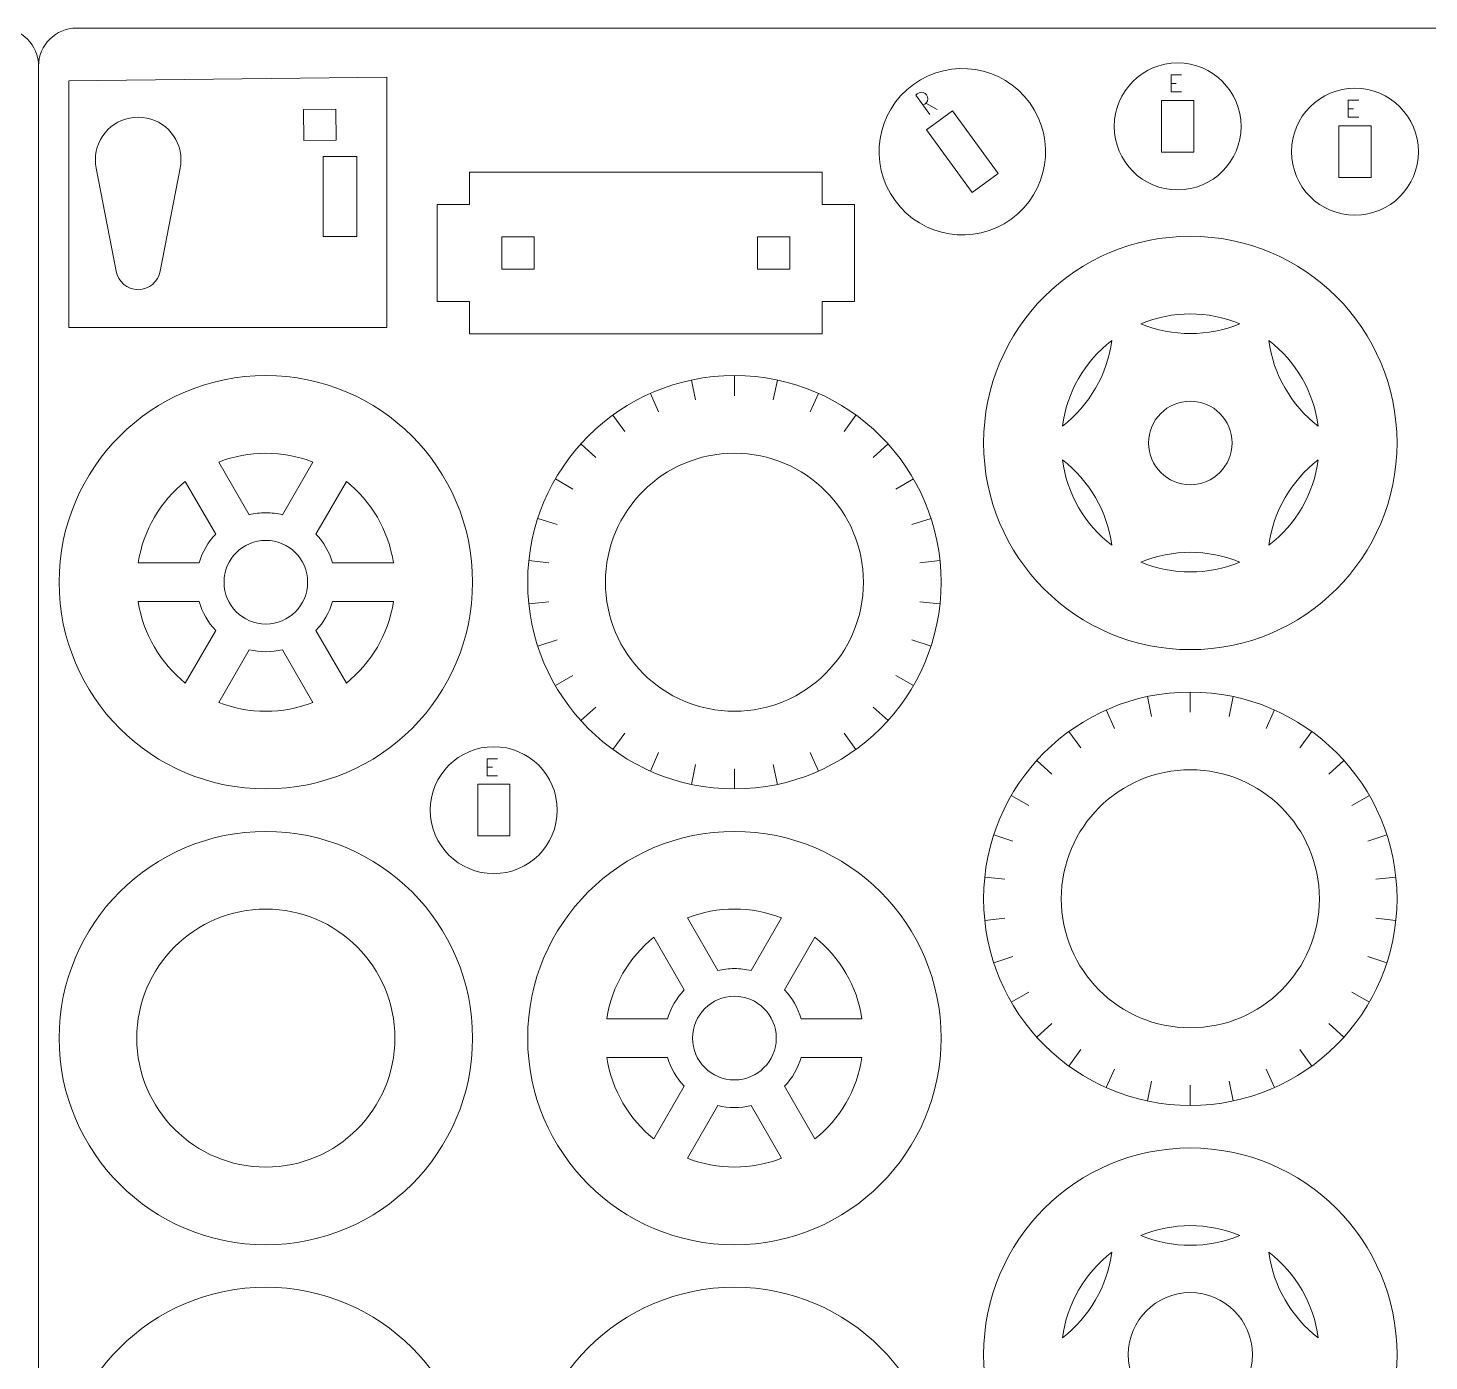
# Model space of a CAD drawing. Header units: centimetres. Extents: x -47.2 to 47.8, y -16.6 to 12.4.
# Drawn here: x -28.31 to -17.25, y 1.88 to 12.4 of the extents above; entities that cross this region are included whole.
import ezdxf

# ---------------------------------------------------------------- set-up
doc = ezdxf.new("R2010")
doc.units = ezdxf.units.CM
doc.header["$MEASUREMENT"] = 0
doc.layers.add('Camada 1', color=7, linetype='Continuous')

msp = doc.modelspace()

# ---------------------------------------------------------------- linework, layer by layer
at = {"layer": 'Camada 1', "color": 6, "lineweight": 9}
for points in [[(-46.9276, 12.40298), (-46.9276, 12.40298), (-28.5276, 12.40298), (-28.5276, 12.40298), (-28.5276, 12.40298), (-28.3626, 12.40298), (-28.2276, 12.26798), (-28.2276, 12.10298), (-28.2276, 12.10298), (-28.2276, 12.10298), (-28.2276, -16.29702), (-28.2276, -16.29702), (-28.2276, -16.29702), (-28.2276, -16.46202), (-28.3626, -16.59702), (-28.5276, -16.59702), (-28.5276, -16.59702), (-28.5276, -16.59702), (-46.9276, -16.59702), (-46.9276, -16.59702), (-46.9276, -16.59702), (-47.0926, -16.59702), (-47.2276, -16.46202), (-47.2276, -16.29702), (-47.2276, -16.29702), (-47.2276, -16.29702), (-47.2276, 12.10298), (-47.2276, 12.10298), (-47.2276, 12.10298), (-47.2276, 12.26798), (-47.0926, 12.40298), (-46.9276, 12.40298)], [(-27.9276, 12.40298), (-27.9276, 12.40298), (-9.5276, 12.40298), (-9.5276, 12.40298), (-9.5276, 12.40298), (-9.3626, 12.40298), (-9.2276, 12.26798), (-9.2276, 12.10298), (-9.2276, 12.10298), (-9.2276, 12.10298), (-9.2276, -16.29702), (-9.2276, -16.29702), (-9.2276, -16.29702), (-9.2276, -16.46202), (-9.3626, -16.59702), (-9.5276, -16.59702), (-9.5276, -16.59702), (-9.5276, -16.59702), (-27.9276, -16.59702), (-27.9276, -16.59702), (-27.9276, -16.59702), (-28.0926, -16.59702), (-28.2276, -16.46202), (-28.2276, -16.29702), (-28.2276, -16.29702), (-28.2276, -16.29702), (-28.2276, 12.10298), (-28.2276, 12.10298), (-28.2276, 12.10298), (-28.2276, 12.26798), (-28.0926, 12.40298), (-27.9276, 12.40298)]]:
    msp.add_open_spline(points, degree=3, knots=[0, 0, 0, 0, 0.11111111, 0.11111111, 0.11111111, 0.11111111, 0.22222222, 0.22222222, 0.22222222, 0.22222222, 0.33333333, 0.33333333, 0.33333333, 0.33333333, 0.44444444, 0.44444444, 0.44444444, 0.44444444, 0.55555556, 0.55555556, 0.55555556, 0.55555556, 0.66666667, 0.66666667, 0.66666667, 0.66666667, 0.77777778, 0.77777778, 0.77777778, 0.77777778, 1, 1, 1, 1], dxfattribs=at)
at = {"layer": 'Camada 1', "color": 250, "lineweight": 9}
for points, knots in [([(-21.31902, 11.95751), (-21.02549, 12.17077), (-20.61465, 12.1057), (-20.40139, 11.81218), (-20.40139, 11.81218), (-20.18813, 11.51865), (-20.2532, 11.10781), (-20.54672, 10.89455), (-20.54672, 10.89455), (-20.84025, 10.68129), (-21.25109, 10.74636), (-21.46435, 11.03988), (-21.46435, 11.03988), (-21.67761, 11.33341), (-21.61254, 11.74425), (-21.31902, 11.95751)], [0, 0, 0, 0, 0.2, 0.2, 0.2, 0.2, 0.4, 0.4, 0.4, 0.4, 0.6, 0.6, 0.6, 0.6, 1, 1, 1, 1]), ([(-19.23287, 12.12723), (-18.95606, 12.12723), (-18.73167, 11.90284), (-18.73167, 11.62604), (-18.73167, 11.62604), (-18.73167, 11.34923), (-18.95606, 11.12484), (-19.23287, 11.12484), (-19.23287, 11.12484), (-19.50968, 11.12484), (-19.73407, 11.34923), (-19.73407, 11.62604), (-19.73407, 11.62604), (-19.73407, 11.90284), (-19.50968, 12.12723), (-19.23287, 12.12723)], [0, 0, 0, 0, 0.2, 0.2, 0.2, 0.2, 0.4, 0.4, 0.4, 0.4, 0.6, 0.6, 0.6, 0.6, 1, 1, 1, 1]), ([(-27.98851, 11.98678), (-27.98851, 11.98678), (-25.47721, 12.01358), (-25.47721, 12.01358), (-25.47721, 12.01358), (-25.47721, 12.01358), (-25.47721, 10.03849), (-25.47721, 10.03849), (-25.47721, 10.03849), (-25.47721, 10.03849), (-27.98853, 10.0385), (-27.98853, 10.0385), (-27.98853, 10.0385), (-27.98853, 10.0385), (-27.98851, 11.98678), (-27.98851, 11.98678)], [0, 0, 0, 0, 0.2, 0.2, 0.2, 0.2, 0.4, 0.4, 0.4, 0.4, 0.6, 0.6, 0.6, 0.6, 1, 1, 1, 1]), ([(-17.83287, 11.92723), (-17.55606, 11.92723), (-17.33167, 11.70284), (-17.33167, 11.42604), (-17.33167, 11.42604), (-17.33167, 11.14923), (-17.55606, 10.92484), (-17.83287, 10.92484), (-17.83287, 10.92484), (-18.10968, 10.92484), (-18.33407, 11.14923), (-18.33407, 11.42604), (-18.33407, 11.42604), (-18.33407, 11.70284), (-18.10968, 11.92723), (-17.83287, 11.92723)], [0, 0, 0, 0, 0.2, 0.2, 0.2, 0.2, 0.4, 0.4, 0.4, 0.4, 0.6, 0.6, 0.6, 0.6, 1, 1, 1, 1]), ([(-22.04038, 10.24349), (-22.04038, 10.24349), (-21.78535, 10.24349), (-21.78535, 10.24349), (-21.78535, 10.24349), (-21.78535, 10.24349), (-21.78535, 11.0086), (-21.78535, 11.0086), (-21.78535, 11.0086), (-21.78535, 11.0086), (-22.04038, 11.0086), (-22.04038, 11.0086), (-22.04038, 11.0086), (-22.04038, 11.0086), (-22.04038, 11.26363), (-22.04038, 11.26363), (-22.04038, 11.26363), (-22.04038, 11.26363), (-24.82536, 11.26363), (-24.82536, 11.26363), (-24.82536, 11.26363), (-24.82536, 11.26363), (-24.82536, 11.0086), (-24.82536, 11.0086), (-24.82536, 11.0086), (-24.82536, 11.0086), (-25.08039, 11.0086), (-25.08039, 11.0086), (-25.08039, 11.0086), (-25.08039, 11.0086), (-25.08039, 10.24349), (-25.08039, 10.24349), (-25.08039, 10.24349), (-25.08039, 10.24349), (-24.82536, 10.24349), (-24.82536, 10.24349), (-24.82536, 10.24349), (-24.82536, 10.24349), (-24.82536, 9.98844), (-24.82536, 9.98844), (-24.82536, 9.98844), (-24.82536, 9.98844), (-22.04038, 9.98844), (-22.04038, 9.98844), (-22.04038, 9.98844), (-22.04038, 9.98844), (-22.04038, 10.24349), (-22.04038, 10.24349)], [0, 0, 0, 0, 0.07692308, 0.07692308, 0.07692308, 0.07692308, 0.15384615, 0.15384615, 0.15384615, 0.15384615, 0.23076923, 0.23076923, 0.23076923, 0.23076923, 0.30769231, 0.30769231, 0.30769231, 0.30769231, 0.38461538, 0.38461538, 0.38461538, 0.38461538, 0.46153846, 0.46153846, 0.46153846, 0.46153846, 0.53846154, 0.53846154, 0.53846154, 0.53846154, 0.61538462, 0.61538462, 0.61538462, 0.61538462, 0.69230769, 0.69230769, 0.69230769, 0.69230769, 0.76923077, 0.76923077, 0.76923077, 0.76923077, 0.84615385, 0.84615385, 0.84615385, 0.84615385, 1, 1, 1, 1]), ([(-19.13287, 10.75826), (-18.2314, 10.75826), (-17.50064, 10.02749), (-17.50064, 9.12603), (-17.50064, 9.12603), (-17.50064, 8.22457), (-18.2314, 7.4938), (-19.13287, 7.4938), (-19.13287, 7.4938), (-20.03433, 7.4938), (-20.76509, 8.22457), (-20.76509, 9.12603), (-20.76509, 9.12603), (-20.76509, 10.02749), (-20.03433, 10.75826), (-19.13287, 10.75826)], [0, 0, 0, 0, 0.2, 0.2, 0.2, 0.2, 0.4, 0.4, 0.4, 0.4, 0.6, 0.6, 0.6, 0.6, 1, 1, 1, 1]), ([(-26.43287, 9.65827), (-25.5314, 9.65827), (-24.80064, 8.92749), (-24.80064, 8.02603), (-24.80064, 8.02603), (-24.80064, 7.12457), (-25.5314, 6.3938), (-26.43287, 6.3938), (-26.43287, 6.3938), (-27.33433, 6.3938), (-28.06509, 7.12457), (-28.06509, 8.02603), (-28.06509, 8.02603), (-28.06509, 8.92749), (-27.33433, 9.65827), (-26.43287, 9.65827)], [0, 0, 0, 0, 0.2, 0.2, 0.2, 0.2, 0.4, 0.4, 0.4, 0.4, 0.6, 0.6, 0.6, 0.6, 1, 1, 1, 1]), ([(-22.73287, 9.65827), (-21.8314, 9.65827), (-21.10064, 8.92749), (-21.10064, 8.02603), (-21.10064, 8.02603), (-21.10064, 7.12457), (-21.8314, 6.3938), (-22.73287, 6.3938), (-22.73287, 6.3938), (-23.63433, 6.3938), (-24.36509, 7.12457), (-24.36509, 8.02603), (-24.36509, 8.02603), (-24.36509, 8.92749), (-23.63433, 9.65827), (-22.73287, 9.65827)], [0, 0, 0, 0, 0.2, 0.2, 0.2, 0.2, 0.4, 0.4, 0.4, 0.4, 0.6, 0.6, 0.6, 0.6, 1, 1, 1, 1]), ([(-19.13287, 7.15827), (-18.2314, 7.15827), (-17.50064, 6.42749), (-17.50064, 5.52603), (-17.50064, 5.52603), (-17.50064, 4.62457), (-18.2314, 3.8938), (-19.13287, 3.8938), (-19.13287, 3.8938), (-20.03433, 3.8938), (-20.76509, 4.62457), (-20.76509, 5.52603), (-20.76509, 5.52603), (-20.76509, 6.42749), (-20.03433, 7.15827), (-19.13287, 7.15827)], [0, 0, 0, 0, 0.2, 0.2, 0.2, 0.2, 0.4, 0.4, 0.4, 0.4, 0.6, 0.6, 0.6, 0.6, 1, 1, 1, 1]), ([(-26.43287, 6.05826), (-25.5314, 6.05826), (-24.80064, 5.32749), (-24.80064, 4.42603), (-24.80064, 4.42603), (-24.80064, 3.52457), (-25.5314, 2.79381), (-26.43287, 2.79381), (-26.43287, 2.79381), (-27.33433, 2.79381), (-28.06509, 3.52457), (-28.06509, 4.42603), (-28.06509, 4.42603), (-28.06509, 5.32749), (-27.33433, 6.05826), (-26.43287, 6.05826)], [0, 0, 0, 0, 0.2, 0.2, 0.2, 0.2, 0.4, 0.4, 0.4, 0.4, 0.6, 0.6, 0.6, 0.6, 1, 1, 1, 1]), ([(-22.73287, 6.05827), (-21.8314, 6.05827), (-21.10064, 5.32749), (-21.10064, 4.42603), (-21.10064, 4.42603), (-21.10064, 3.52457), (-21.8314, 2.7938), (-22.73287, 2.7938), (-22.73287, 2.7938), (-23.63433, 2.7938), (-24.36509, 3.52457), (-24.36509, 4.42603), (-24.36509, 4.42603), (-24.36509, 5.32749), (-23.63433, 6.05827), (-22.73287, 6.05827)], [0, 0, 0, 0, 0.2, 0.2, 0.2, 0.2, 0.4, 0.4, 0.4, 0.4, 0.6, 0.6, 0.6, 0.6, 1, 1, 1, 1]), ([(-19.13287, 3.55827), (-18.2314, 3.55827), (-17.50064, 2.82749), (-17.50064, 1.92603), (-17.50064, 1.92603), (-17.50064, 1.02457), (-18.2314, 0.2938), (-19.13287, 0.2938), (-19.13287, 0.2938), (-20.03433, 0.2938), (-20.76509, 1.02457), (-20.76509, 1.92603), (-20.76509, 1.92603), (-20.76509, 2.82749), (-20.03433, 3.55827), (-19.13287, 3.55827)], [0, 0, 0, 0, 0.2, 0.2, 0.2, 0.2, 0.4, 0.4, 0.4, 0.4, 0.6, 0.6, 0.6, 0.6, 1, 1, 1, 1]), ([(-26.43287, 2.45826), (-25.53142, 2.45826), (-24.80064, 1.72749), (-24.80064, 0.82603), (-24.80064, 0.82603), (-24.80064, -0.07543), (-25.53142, -0.8062), (-26.43287, -0.8062), (-26.43287, -0.8062), (-27.33433, -0.8062), (-28.0651, -0.07543), (-28.0651, 0.82603), (-28.0651, 0.82603), (-28.0651, 1.72749), (-27.33433, 2.45826), (-26.43287, 2.45826)], [0, 0, 0, 0, 0.2, 0.2, 0.2, 0.2, 0.4, 0.4, 0.4, 0.4, 0.6, 0.6, 0.6, 0.6, 1, 1, 1, 1]), ([(-22.73287, 2.45826), (-21.83142, 2.45826), (-21.10064, 1.72749), (-21.10064, 0.82603), (-21.10064, 0.82603), (-21.10064, -0.07543), (-21.83142, -0.80619), (-22.73287, -0.80619), (-22.73287, -0.80619), (-23.63433, -0.80619), (-24.3651, -0.07543), (-24.3651, 0.82603), (-24.3651, 0.82603), (-24.3651, 1.72749), (-23.63433, 2.45826), (-22.73287, 2.45826)], [0, 0, 0, 0, 0.2, 0.2, 0.2, 0.2, 0.4, 0.4, 0.4, 0.4, 0.6, 0.6, 0.6, 0.6, 1, 1, 1, 1])]:
    msp.add_open_spline(points, degree=3, knots=knots, dxfattribs=at)
at = {"layer": 'Camada 1', "color": 5, "lineweight": 9}
for points, knots in [([(-19.20271, 11.89828), (-19.20271, 11.89828), (-19.28539, 11.89828), (-19.28539, 11.89828), (-19.28539, 11.89828), (-19.28539, 11.89828), (-19.28539, 12.03223), (-19.28539, 12.03223), (-19.28539, 12.03223), (-19.28539, 12.03223), (-19.20271, 12.03223), (-19.20271, 12.03223)], [0, 0, 0, 0, 0.25, 0.25, 0.25, 0.25, 0.5, 0.5, 0.5, 0.5, 1, 1, 1, 1]), ([(-21.1888, 11.71957), (-21.1888, 11.71957), (-21.29961, 11.87209), (-21.29961, 11.87209), (-21.29961, 11.87209), (-21.28739, 11.89116), (-21.26398, 11.89979), (-21.2423, 11.89322), (-21.2423, 11.89322), (-21.22063, 11.88663), (-21.20597, 11.86645), (-21.2064, 11.8438), (-21.2064, 11.8438), (-21.20684, 11.82115), (-21.22228, 11.80156), (-21.2442, 11.79583)], [0, 0, 0, 0, 0.2, 0.2, 0.2, 0.2, 0.4, 0.4, 0.4, 0.4, 0.6, 0.6, 0.6, 0.6, 1, 1, 1, 1]), ([(-17.80271, 11.69828), (-17.80271, 11.69828), (-17.88539, 11.69828), (-17.88539, 11.69828), (-17.88539, 11.69828), (-17.88539, 11.69828), (-17.88539, 11.83223), (-17.88539, 11.83223), (-17.88539, 11.83223), (-17.88539, 11.83223), (-17.80271, 11.83223), (-17.80271, 11.83223)], [0, 0, 0, 0, 0.25, 0.25, 0.25, 0.25, 0.5, 0.5, 0.5, 0.5, 1, 1, 1, 1]), ([(-24.60271, 6.49828), (-24.60271, 6.49828), (-24.68539, 6.49828), (-24.68539, 6.49828), (-24.68539, 6.49828), (-24.68539, 6.49828), (-24.68539, 6.63223), (-24.68539, 6.63223), (-24.68539, 6.63223), (-24.68539, 6.63223), (-24.60271, 6.63223), (-24.60271, 6.63223)], [0, 0, 0, 0, 0.25, 0.25, 0.25, 0.25, 0.5, 0.5, 0.5, 0.5, 1, 1, 1, 1])]:
    msp.add_open_spline(points, degree=3, knots=knots, dxfattribs=at)
for points in [[(-19.28539, 11.96525), (-19.28539, 11.96525), (-19.24405, 11.96525), (-19.24405, 11.96525)], [(-21.13295, 11.76015), (-21.13295, 11.76015), (-21.22122, 11.809), (-21.22122, 11.809)], [(-17.88539, 11.76525), (-17.88539, 11.76525), (-17.84405, 11.76525), (-17.84405, 11.76525)], [(-22.73287, 9.65827), (-22.73287, 9.65827), (-22.73287, 9.49867), (-22.73287, 9.49867)], [(-23.39676, 9.51714), (-23.39676, 9.51714), (-23.33184, 9.37136), (-23.33184, 9.37136)], [(-23.07222, 9.6226), (-23.07222, 9.6226), (-23.03905, 9.4665), (-23.03905, 9.4665)], [(-22.39352, 9.6226), (-22.39352, 9.6226), (-22.42668, 9.4665), (-22.42668, 9.4665)], [(-22.06899, 9.51715), (-22.06899, 9.51715), (-22.13389, 9.37136), (-22.13389, 9.37136)], [(-23.69227, 9.34653), (-23.69227, 9.34653), (-23.59846, 9.21743), (-23.59846, 9.21743)], [(-21.77348, 9.34655), (-21.77348, 9.34655), (-21.86727, 9.21743), (-21.86727, 9.21743)], [(-23.94585, 9.11821), (-23.94585, 9.11821), (-23.82725, 9.01142), (-23.82725, 9.01142)], [(-21.51989, 9.11822), (-21.51989, 9.11822), (-21.63848, 9.01142), (-21.63848, 9.01142)], [(-24.14641, 8.84214), (-24.14641, 8.84214), (-24.00821, 8.76235), (-24.00821, 8.76235)], [(-21.31933, 8.84217), (-21.31933, 8.84217), (-21.45752, 8.76235), (-21.45752, 8.76235)], [(-24.2852, 8.53041), (-24.2852, 8.53041), (-24.13343, 8.48111), (-24.13343, 8.48111)], [(-21.18053, 8.53045), (-21.18053, 8.53045), (-21.3323, 8.48111), (-21.3323, 8.48111)], [(-24.35615, 8.19664), (-24.35615, 8.19664), (-24.19745, 8.17996), (-24.19745, 8.17996)], [(-21.10959, 8.19667), (-21.10959, 8.19667), (-21.26828, 8.17996), (-21.26828, 8.17996)], [(-24.35615, 7.85542), (-24.35615, 7.85542), (-24.19745, 7.87209), (-24.19745, 7.87209)], [(-21.10959, 7.85545), (-21.10959, 7.85545), (-21.26828, 7.87209), (-21.26828, 7.87209)], [(-24.2852, 7.52164), (-24.2852, 7.52164), (-24.13343, 7.57096), (-24.13343, 7.57096)], [(-21.18053, 7.52168), (-21.18053, 7.52168), (-21.3323, 7.57096), (-21.3323, 7.57096)], [(-24.1464, 7.20991), (-24.1464, 7.20991), (-24.00821, 7.2897), (-24.00821, 7.2897)], [(-21.31932, 7.20994), (-21.31932, 7.20994), (-21.45752, 7.2897), (-21.45752, 7.2897)], [(-19.47222, 7.1226), (-19.47222, 7.1226), (-19.43905, 6.9665), (-19.43905, 6.9665)], [(-19.13287, 7.15827), (-19.13287, 7.15827), (-19.13287, 6.99867), (-19.13287, 6.99867)], [(-18.79352, 7.1226), (-18.79352, 7.1226), (-18.82668, 6.9665), (-18.82668, 6.9665)], [(-23.94584, 6.93386), (-23.94584, 6.93386), (-23.82725, 7.04064), (-23.82725, 7.04064)], [(-21.51988, 6.93388), (-21.51988, 6.93388), (-21.63848, 7.04064), (-21.63848, 7.04064)], [(-19.79676, 7.01714), (-19.79676, 7.01714), (-19.73184, 6.87136), (-19.73184, 6.87136)], [(-18.46899, 7.01715), (-18.46899, 7.01715), (-18.53389, 6.87136), (-18.53389, 6.87136)], [(-23.69226, 6.70553), (-23.69226, 6.70553), (-23.59846, 6.83463), (-23.59846, 6.83463)], [(-21.77346, 6.70555), (-21.77346, 6.70555), (-21.86727, 6.83463), (-21.86727, 6.83463)], [(-20.09227, 6.84653), (-20.09227, 6.84653), (-19.99846, 6.71743), (-19.99846, 6.71743)], [(-18.17348, 6.84655), (-18.17348, 6.84655), (-18.26727, 6.71743), (-18.26727, 6.71743)], [(-23.39675, 6.53493), (-23.39675, 6.53493), (-23.33184, 6.68071), (-23.33184, 6.68071)], [(-22.06896, 6.53494), (-22.06896, 6.53494), (-22.13389, 6.68071), (-22.13389, 6.68071)], [(-24.68539, 6.56525), (-24.68539, 6.56525), (-24.64405, 6.56525), (-24.64405, 6.56525)], [(-23.07222, 6.42949), (-23.07222, 6.42949), (-23.03905, 6.58556), (-23.03905, 6.58556)], [(-22.73286, 6.39381), (-22.73286, 6.39381), (-22.73287, 6.55339), (-22.73287, 6.55339)], [(-22.3935, 6.42949), (-22.3935, 6.42949), (-22.42668, 6.58556), (-22.42668, 6.58556)], [(-20.34585, 6.61821), (-20.34585, 6.61821), (-20.22725, 6.51142), (-20.22725, 6.51142)], [(-17.91989, 6.61822), (-17.91989, 6.61822), (-18.03848, 6.51142), (-18.03848, 6.51142)], [(-20.54641, 6.34214), (-20.54641, 6.34214), (-20.40821, 6.26235), (-20.40821, 6.26235)], [(-17.71933, 6.34217), (-17.71933, 6.34217), (-17.85751, 6.26235), (-17.85751, 6.26235)], [(-20.68521, 6.03041), (-20.68521, 6.03041), (-20.53343, 5.98111), (-20.53343, 5.98111)], [(-17.58054, 6.03045), (-17.58054, 6.03045), (-17.7323, 5.98111), (-17.7323, 5.98111)], [(-20.75614, 5.69664), (-20.75614, 5.69664), (-20.59745, 5.67996), (-20.59745, 5.67996)], [(-17.50958, 5.69667), (-17.50958, 5.69667), (-17.66828, 5.67996), (-17.66828, 5.67996)], [(-20.75614, 5.35542), (-20.75614, 5.35542), (-20.59745, 5.37209), (-20.59745, 5.37209)], [(-17.50958, 5.35545), (-17.50958, 5.35545), (-17.66828, 5.37209), (-17.66828, 5.37209)], [(-20.6852, 5.02164), (-20.6852, 5.02164), (-20.53343, 5.07096), (-20.53343, 5.07096)], [(-17.58053, 5.02168), (-17.58053, 5.02168), (-17.7323, 5.07096), (-17.7323, 5.07096)], [(-20.5464, 4.70991), (-20.5464, 4.70991), (-20.40821, 4.7897), (-20.40821, 4.7897)], [(-17.71932, 4.70994), (-17.71932, 4.70994), (-17.85751, 4.7897), (-17.85751, 4.7897)], [(-20.34584, 4.43386), (-20.34584, 4.43386), (-20.22725, 4.54064), (-20.22725, 4.54064)], [(-17.91988, 4.43388), (-17.91988, 4.43388), (-18.03848, 4.54064), (-18.03848, 4.54064)], [(-20.09226, 4.20553), (-20.09226, 4.20553), (-19.99846, 4.33463), (-19.99846, 4.33463)], [(-18.17346, 4.20555), (-18.17346, 4.20555), (-18.26727, 4.33463), (-18.26727, 4.33463)], [(-19.79675, 4.03493), (-19.79675, 4.03493), (-19.73184, 4.18071), (-19.73184, 4.18071)], [(-18.46896, 4.03494), (-18.46896, 4.03494), (-18.53389, 4.18071), (-18.53389, 4.18071)], [(-19.47222, 3.92949), (-19.47222, 3.92949), (-19.43905, 4.08556), (-19.43905, 4.08556)], [(-19.13286, 3.89381), (-19.13286, 3.89381), (-19.13287, 4.05339), (-19.13287, 4.05339)], [(-18.7935, 3.92949), (-18.7935, 3.92949), (-18.82668, 4.08556), (-18.82668, 4.08556)]]:
    msp.add_open_spline(points, degree=3, dxfattribs=at)
at = {"layer": 'Camada 1', "color": 114, "lineweight": 9}
for points, knots in [([(-25.87709, 11.51608), (-25.87709, 11.51608), (-26.1321, 11.51334), (-26.1321, 11.51334), (-26.1321, 11.51334), (-26.1321, 11.51334), (-26.13474, 11.75993), (-26.13474, 11.75993), (-26.13474, 11.75993), (-26.13474, 11.75993), (-25.87974, 11.76267), (-25.87974, 11.76267), (-25.87974, 11.76267), (-25.87974, 11.76267), (-25.87709, 11.51608), (-25.87709, 11.51608)], [0, 0, 0, 0, 0.2, 0.2, 0.2, 0.2, 0.4, 0.4, 0.4, 0.4, 0.6, 0.6, 0.6, 0.6, 1, 1, 1, 1]), ([(-21.21584, 11.59862), (-21.21584, 11.59862), (-21.00957, 11.74848), (-21.00957, 11.74848), (-21.00957, 11.74848), (-21.00957, 11.74848), (-20.6499, 11.25344), (-20.6499, 11.25344), (-20.6499, 11.25344), (-20.6499, 11.25344), (-20.85617, 11.10358), (-20.85617, 11.10358), (-20.85617, 11.10358), (-20.85617, 11.10358), (-21.21584, 11.59862), (-21.21584, 11.59862)], [0, 0, 0, 0, 0.2, 0.2, 0.2, 0.2, 0.4, 0.4, 0.4, 0.4, 0.6, 0.6, 0.6, 0.6, 1, 1, 1, 1]), ([(-19.10517, 11.83055), (-19.10517, 11.83055), (-19.10517, 11.4225), (-19.10517, 11.4225), (-19.10517, 11.4225), (-19.10517, 11.4225), (-19.3602, 11.4225), (-19.3602, 11.4225), (-19.3602, 11.4225), (-19.3602, 11.4225), (-19.3602, 11.83055), (-19.3602, 11.83055), (-19.3602, 11.83055), (-19.3602, 11.83055), (-19.10517, 11.83055), (-19.10517, 11.83055)], [0, 0, 0, 0, 0.2, 0.2, 0.2, 0.2, 0.4, 0.4, 0.4, 0.4, 0.6, 0.6, 0.6, 0.6, 1, 1, 1, 1]), ([(-27.61384, 10.4833), (-27.61384, 10.4833), (-27.61382, 10.48319), (-27.61382, 10.48319), (-27.61382, 10.48319), (-27.61382, 10.48319), (-27.7723, 11.29506), (-27.7723, 11.29506), (-27.7723, 11.29506), (-27.77657, 11.31653), (-27.77883, 11.33873), (-27.77883, 11.36146), (-27.77883, 11.36146), (-27.77883, 11.54798), (-27.62762, 11.69919), (-27.4411, 11.69919), (-27.4411, 11.69919), (-27.25458, 11.69919), (-27.10337, 11.54798), (-27.10337, 11.36146), (-27.10337, 11.36146), (-27.10337, 11.33873), (-27.10562, 11.31653), (-27.10987, 11.29506), (-27.10987, 11.29506), (-27.10987, 11.29506), (-27.26836, 10.48319), (-27.26836, 10.48319), (-27.26836, 10.48319), (-27.2819, 10.40001), (-27.35408, 10.33649), (-27.4411, 10.33649), (-27.4411, 10.33649), (-27.52815, 10.33649), (-27.60036, 10.40006), (-27.61384, 10.4833)], [0, 0, 0, 0, 0.1, 0.1, 0.1, 0.1, 0.2, 0.2, 0.2, 0.2, 0.3, 0.3, 0.3, 0.3, 0.4, 0.4, 0.4, 0.4, 0.5, 0.5, 0.5, 0.5, 0.6, 0.6, 0.6, 0.6, 0.7, 0.7, 0.7, 0.7, 0.8, 0.8, 0.8, 0.8, 1, 1, 1, 1]), ([(-17.70517, 11.63055), (-17.70517, 11.63055), (-17.70517, 11.2225), (-17.70517, 11.2225), (-17.70517, 11.2225), (-17.70517, 11.2225), (-17.9602, 11.2225), (-17.9602, 11.2225), (-17.9602, 11.2225), (-17.9602, 11.2225), (-17.9602, 11.63055), (-17.9602, 11.63055), (-17.9602, 11.63055), (-17.9602, 11.63055), (-17.70517, 11.63055), (-17.70517, 11.63055)], [0, 0, 0, 0, 0.2, 0.2, 0.2, 0.2, 0.4, 0.4, 0.4, 0.4, 0.6, 0.6, 0.6, 0.6, 1, 1, 1, 1]), ([(-25.71372, 11.38897), (-25.71372, 11.38897), (-25.97894, 11.38897), (-25.97894, 11.38897), (-25.97894, 11.38897), (-25.97894, 11.38897), (-25.97894, 10.75654), (-25.97894, 10.75654), (-25.97894, 10.75654), (-25.97894, 10.75654), (-25.71372, 10.75654), (-25.71372, 10.75654), (-25.71372, 10.75654), (-25.71372, 10.75654), (-25.71372, 11.38897), (-25.71372, 11.38897)], [0, 0, 0, 0, 0.2, 0.2, 0.2, 0.2, 0.4, 0.4, 0.4, 0.4, 0.6, 0.6, 0.6, 0.6, 1, 1, 1, 1]), ([(-24.57032, 10.49852), (-24.57032, 10.49852), (-24.57032, 10.75355), (-24.57032, 10.75355), (-24.57032, 10.75355), (-24.57032, 10.75355), (-24.31529, 10.75355), (-24.31529, 10.75355), (-24.31529, 10.75355), (-24.31529, 10.75355), (-24.31529, 10.49852), (-24.31529, 10.49852), (-24.31529, 10.49852), (-24.31529, 10.49852), (-24.57032, 10.49852), (-24.57032, 10.49852)], [0, 0, 0, 0, 0.2, 0.2, 0.2, 0.2, 0.4, 0.4, 0.4, 0.4, 0.6, 0.6, 0.6, 0.6, 1, 1, 1, 1]), ([(-22.55045, 10.75355), (-22.55045, 10.75355), (-22.29541, 10.75355), (-22.29541, 10.75355), (-22.29541, 10.75355), (-22.29541, 10.75355), (-22.29541, 10.49852), (-22.29541, 10.49852), (-22.29541, 10.49852), (-22.29541, 10.49852), (-22.55045, 10.49852), (-22.55045, 10.49852), (-22.55045, 10.49852), (-22.55045, 10.49852), (-22.55045, 10.75355), (-22.55045, 10.75355)], [0, 0, 0, 0, 0.2, 0.2, 0.2, 0.2, 0.4, 0.4, 0.4, 0.4, 0.6, 0.6, 0.6, 0.6, 1, 1, 1, 1]), ([(-18.74299, 10.06731), (-18.99262, 10.17071), (-19.27312, 10.17071), (-19.52277, 10.06731), (-19.52277, 10.06731), (-19.27312, 9.96392), (-18.99262, 9.96392), (-18.74299, 10.06731)], [0, 0, 0, 0, 0.33333333, 0.33333333, 0.33333333, 0.33333333, 1, 1, 1, 1]), ([(-19.75309, 9.93433), (-19.96745, 9.76984), (-20.10771, 9.52694), (-20.14298, 9.25903), (-20.14298, 9.25903), (-19.92861, 9.42353), (-19.78836, 9.66644), (-19.75309, 9.93433)], [0, 0, 0, 0, 0.33333333, 0.33333333, 0.33333333, 0.33333333, 1, 1, 1, 1]), ([(-18.12276, 9.25902), (-18.15803, 9.52691), (-18.29828, 9.76984), (-18.51263, 9.93434), (-18.51263, 9.93434), (-18.47737, 9.66644), (-18.33712, 9.42353), (-18.12276, 9.25902)], [0, 0, 0, 0, 0.33333333, 0.33333333, 0.33333333, 0.33333333, 1, 1, 1, 1]), ([(-19.13287, 9.45617), (-19.3152, 9.45617), (-19.463, 9.30837), (-19.463, 9.12603), (-19.463, 9.12603), (-19.463, 8.94371), (-19.3152, 8.79591), (-19.13287, 8.79591), (-19.13287, 8.79591), (-18.95053, 8.79591), (-18.80273, 8.94371), (-18.80273, 9.12603), (-18.80273, 9.12603), (-18.80273, 9.30837), (-18.95053, 9.45617), (-19.13287, 9.45617)], [0, 0, 0, 0, 0.2, 0.2, 0.2, 0.2, 0.4, 0.4, 0.4, 0.4, 0.6, 0.6, 0.6, 0.6, 1, 1, 1, 1]), ([(-26.43287, 8.57489), (-26.38768, 8.57489), (-26.34381, 8.56939), (-26.3018, 8.5591), (-26.3018, 8.5591), (-26.3018, 8.5591), (-26.06162, 8.9751), (-26.06162, 8.9751), (-26.06162, 8.9751), (-26.29936, 9.06816), (-26.56638, 9.0682), (-26.80411, 8.9751), (-26.80411, 8.9751), (-26.80411, 8.9751), (-26.56394, 8.5591), (-26.56394, 8.5591), (-26.56394, 8.5591), (-26.52192, 8.56939), (-26.47805, 8.57489), (-26.43287, 8.57489)], [0, 0, 0, 0, 0.16666667, 0.16666667, 0.16666667, 0.16666667, 0.33333333, 0.33333333, 0.33333333, 0.33333333, 0.5, 0.5, 0.5, 0.5, 0.66666667, 0.66666667, 0.66666667, 0.66666667, 1, 1, 1, 1]), ([(-22.73286, 9.04487), (-22.17017, 9.04487), (-21.71402, 8.58873), (-21.71402, 8.02604), (-21.71402, 8.02604), (-21.71402, 7.46336), (-22.17017, 7.00722), (-22.73286, 7.00722), (-22.73286, 7.00722), (-23.29553, 7.00722), (-23.75168, 7.46336), (-23.75168, 8.02604), (-23.75168, 8.02604), (-23.75168, 8.58873), (-23.29553, 9.04487), (-22.73286, 9.04487)], [0, 0, 0, 0, 0.2, 0.2, 0.2, 0.2, 0.4, 0.4, 0.4, 0.4, 0.6, 0.6, 0.6, 0.6, 1, 1, 1, 1]), ([(-20.14297, 8.99305), (-20.10771, 8.72516), (-19.96747, 8.48223), (-19.75311, 8.31775), (-19.75311, 8.31775), (-19.78838, 8.58563), (-19.92863, 8.82856), (-20.14297, 8.99305)], [0, 0, 0, 0, 0.33333333, 0.33333333, 0.33333333, 0.33333333, 1, 1, 1, 1]), ([(-18.51264, 8.31775), (-18.29828, 8.48223), (-18.15802, 8.72515), (-18.12275, 8.99304), (-18.12275, 8.99304), (-18.3371, 8.82856), (-18.47735, 8.58563), (-18.51264, 8.31775)], [0, 0, 0, 0, 0.33333333, 0.33333333, 0.33333333, 0.33333333, 1, 1, 1, 1]), ([(-26.96008, 8.17907), (-26.93508, 8.26537), (-26.88948, 8.3429), (-26.82893, 8.40599), (-26.82893, 8.40599), (-26.82893, 8.40599), (-27.069, 8.82182), (-27.069, 8.82182), (-27.069, 8.82182), (-27.26457, 8.66527), (-27.40122, 8.43818), (-27.44024, 8.17907), (-27.44024, 8.17907), (-27.44024, 8.17907), (-26.96008, 8.17907), (-26.96008, 8.17907)], [0, 0, 0, 0, 0.2, 0.2, 0.2, 0.2, 0.4, 0.4, 0.4, 0.4, 0.6, 0.6, 0.6, 0.6, 1, 1, 1, 1]), ([(-26.0368, 8.40599), (-25.97625, 8.34291), (-25.93065, 8.26537), (-25.90565, 8.17907), (-25.90565, 8.17907), (-25.90565, 8.17907), (-25.42547, 8.17907), (-25.42547, 8.17907), (-25.42547, 8.17907), (-25.4645, 8.43818), (-25.60115, 8.6653), (-25.79672, 8.82183), (-25.79672, 8.82183), (-25.79672, 8.82183), (-26.0368, 8.40599), (-26.0368, 8.40599)], [0, 0, 0, 0, 0.2, 0.2, 0.2, 0.2, 0.4, 0.4, 0.4, 0.4, 0.6, 0.6, 0.6, 0.6, 1, 1, 1, 1]), ([(-26.43287, 8.35617), (-26.25053, 8.35617), (-26.10273, 8.20837), (-26.10273, 8.02604), (-26.10273, 8.02604), (-26.10273, 7.84372), (-26.25053, 7.69592), (-26.43287, 7.69592), (-26.43287, 7.69592), (-26.6152, 7.69592), (-26.763, 7.84372), (-26.763, 8.02604), (-26.763, 8.02604), (-26.763, 8.20837), (-26.6152, 8.35617), (-26.43287, 8.35617)], [0, 0, 0, 0, 0.2, 0.2, 0.2, 0.2, 0.4, 0.4, 0.4, 0.4, 0.6, 0.6, 0.6, 0.6, 1, 1, 1, 1]), ([(-19.52275, 8.18476), (-19.27312, 8.08135), (-18.99262, 8.08134), (-18.74299, 8.18475), (-18.74299, 8.18475), (-18.99262, 8.28815), (-19.27312, 8.28815), (-19.52275, 8.18476)], [0, 0, 0, 0, 0.33333333, 0.33333333, 0.33333333, 0.33333333, 1, 1, 1, 1]), ([(-26.82893, 7.64609), (-26.88948, 7.70919), (-26.93508, 7.78672), (-26.96008, 7.87302), (-26.96008, 7.87302), (-26.96008, 7.87302), (-27.44024, 7.87302), (-27.44024, 7.87302), (-27.44024, 7.87302), (-27.40121, 7.61392), (-27.26457, 7.3868), (-27.069, 7.23027), (-27.069, 7.23027), (-27.069, 7.23027), (-26.82893, 7.64609), (-26.82893, 7.64609)], [0, 0, 0, 0, 0.2, 0.2, 0.2, 0.2, 0.4, 0.4, 0.4, 0.4, 0.6, 0.6, 0.6, 0.6, 1, 1, 1, 1]), ([(-25.90565, 7.87302), (-25.93065, 7.78673), (-25.97627, 7.70919), (-26.0368, 7.64609), (-26.0368, 7.64609), (-26.0368, 7.64609), (-25.79672, 7.23025), (-25.79672, 7.23025), (-25.79672, 7.23025), (-25.60115, 7.3868), (-25.46449, 7.61391), (-25.42547, 7.87302), (-25.42547, 7.87302), (-25.42547, 7.87302), (-25.90565, 7.87302), (-25.90565, 7.87302)], [0, 0, 0, 0, 0.2, 0.2, 0.2, 0.2, 0.4, 0.4, 0.4, 0.4, 0.6, 0.6, 0.6, 0.6, 1, 1, 1, 1]), ([(-26.3018, 7.49298), (-26.38778, 7.47193), (-26.47795, 7.47193), (-26.56394, 7.49298), (-26.56394, 7.49298), (-26.56394, 7.49298), (-26.80411, 7.07699), (-26.80411, 7.07699), (-26.80411, 7.07699), (-26.56635, 6.9839), (-26.29939, 6.98391), (-26.06162, 7.07699), (-26.06162, 7.07699), (-26.06162, 7.07699), (-26.3018, 7.49298), (-26.3018, 7.49298)], [0, 0, 0, 0, 0.2, 0.2, 0.2, 0.2, 0.4, 0.4, 0.4, 0.4, 0.6, 0.6, 0.6, 0.6, 1, 1, 1, 1]), ([(-24.63287, 6.72723), (-24.35606, 6.72723), (-24.13167, 6.50284), (-24.13167, 6.22604), (-24.13167, 6.22604), (-24.13167, 5.94923), (-24.35606, 5.72484), (-24.63287, 5.72484), (-24.63287, 5.72484), (-24.90968, 5.72484), (-25.13407, 5.94923), (-25.13407, 6.22604), (-25.13407, 6.22604), (-25.13407, 6.50284), (-24.90968, 6.72723), (-24.63287, 6.72723)], [0, 0, 0, 0, 0.2, 0.2, 0.2, 0.2, 0.4, 0.4, 0.4, 0.4, 0.6, 0.6, 0.6, 0.6, 1, 1, 1, 1]), ([(-19.13286, 6.54487), (-18.57017, 6.54487), (-18.11402, 6.08873), (-18.11402, 5.52604), (-18.11402, 5.52604), (-18.11402, 4.96336), (-18.57017, 4.50722), (-19.13286, 4.50722), (-19.13286, 4.50722), (-19.69553, 4.50722), (-20.15168, 4.96336), (-20.15168, 5.52604), (-20.15168, 5.52604), (-20.15168, 6.08873), (-19.69553, 6.54487), (-19.13286, 6.54487)], [0, 0, 0, 0, 0.2, 0.2, 0.2, 0.2, 0.4, 0.4, 0.4, 0.4, 0.6, 0.6, 0.6, 0.6, 1, 1, 1, 1]), ([(-24.50516, 6.43055), (-24.50516, 6.43055), (-24.50516, 6.0225), (-24.50516, 6.0225), (-24.50516, 6.0225), (-24.50516, 6.0225), (-24.7602, 6.0225), (-24.7602, 6.0225), (-24.7602, 6.0225), (-24.7602, 6.0225), (-24.7602, 6.43055), (-24.7602, 6.43055), (-24.7602, 6.43055), (-24.7602, 6.43055), (-24.50516, 6.43055), (-24.50516, 6.43055)], [0, 0, 0, 0, 0.2, 0.2, 0.2, 0.2, 0.4, 0.4, 0.4, 0.4, 0.6, 0.6, 0.6, 0.6, 1, 1, 1, 1]), ([(-26.43286, 5.44488), (-25.87017, 5.44488), (-25.41402, 4.98873), (-25.41402, 4.42604), (-25.41402, 4.42604), (-25.41402, 3.86337), (-25.87017, 3.40722), (-26.43286, 3.40722), (-26.43286, 3.40722), (-26.99553, 3.40722), (-27.45168, 3.86337), (-27.45168, 4.42604), (-27.45168, 4.42604), (-27.45168, 4.98873), (-26.99553, 5.44488), (-26.43286, 5.44488)], [0, 0, 0, 0, 0.2, 0.2, 0.2, 0.2, 0.4, 0.4, 0.4, 0.4, 0.6, 0.6, 0.6, 0.6, 1, 1, 1, 1]), ([(-22.73287, 4.97489), (-22.68768, 4.97489), (-22.64381, 4.96939), (-22.6018, 4.9591), (-22.6018, 4.9591), (-22.6018, 4.9591), (-22.36162, 5.3751), (-22.36162, 5.3751), (-22.36162, 5.3751), (-22.59936, 5.46816), (-22.86638, 5.4682), (-23.1041, 5.3751), (-23.1041, 5.3751), (-23.1041, 5.3751), (-22.86394, 4.9591), (-22.86394, 4.9591), (-22.86394, 4.9591), (-22.82192, 4.96939), (-22.77805, 4.97489), (-22.73287, 4.97489)], [0, 0, 0, 0, 0.16666667, 0.16666667, 0.16666667, 0.16666667, 0.33333333, 0.33333333, 0.33333333, 0.33333333, 0.5, 0.5, 0.5, 0.5, 0.66666667, 0.66666667, 0.66666667, 0.66666667, 1, 1, 1, 1]), ([(-23.26008, 4.57907), (-23.23508, 4.66537), (-23.18947, 4.7429), (-23.12893, 4.80599), (-23.12893, 4.80599), (-23.12893, 4.80599), (-23.36899, 5.22182), (-23.36899, 5.22182), (-23.36899, 5.22182), (-23.56457, 5.06527), (-23.70122, 4.83818), (-23.74024, 4.57907), (-23.74024, 4.57907), (-23.74024, 4.57907), (-23.26008, 4.57907), (-23.26008, 4.57907)], [0, 0, 0, 0, 0.2, 0.2, 0.2, 0.2, 0.4, 0.4, 0.4, 0.4, 0.6, 0.6, 0.6, 0.6, 1, 1, 1, 1]), ([(-22.33681, 4.80599), (-22.27625, 4.74291), (-22.23065, 4.66537), (-22.20565, 4.57907), (-22.20565, 4.57907), (-22.20565, 4.57907), (-21.72546, 4.57907), (-21.72546, 4.57907), (-21.72546, 4.57907), (-21.7645, 4.83818), (-21.90115, 5.0653), (-22.09672, 5.22183), (-22.09672, 5.22183), (-22.09672, 5.22183), (-22.33681, 4.80599), (-22.33681, 4.80599)], [0, 0, 0, 0, 0.2, 0.2, 0.2, 0.2, 0.4, 0.4, 0.4, 0.4, 0.6, 0.6, 0.6, 0.6, 1, 1, 1, 1]), ([(-22.73287, 4.75617), (-22.55053, 4.75617), (-22.40273, 4.60837), (-22.40273, 4.42604), (-22.40273, 4.42604), (-22.40273, 4.24372), (-22.55053, 4.09592), (-22.73287, 4.09592), (-22.73287, 4.09592), (-22.91519, 4.09592), (-23.06299, 4.24372), (-23.06299, 4.42604), (-23.06299, 4.42604), (-23.06299, 4.60837), (-22.91519, 4.75617), (-22.73287, 4.75617)], [0, 0, 0, 0, 0.2, 0.2, 0.2, 0.2, 0.4, 0.4, 0.4, 0.4, 0.6, 0.6, 0.6, 0.6, 1, 1, 1, 1]), ([(-23.12893, 4.04609), (-23.18947, 4.10919), (-23.23508, 4.18672), (-23.26008, 4.27302), (-23.26008, 4.27302), (-23.26008, 4.27302), (-23.74024, 4.27302), (-23.74024, 4.27302), (-23.74024, 4.27302), (-23.7012, 4.01392), (-23.56458, 3.7868), (-23.36899, 3.63027), (-23.36899, 3.63027), (-23.36899, 3.63027), (-23.12893, 4.04609), (-23.12893, 4.04609)], [0, 0, 0, 0, 0.2, 0.2, 0.2, 0.2, 0.4, 0.4, 0.4, 0.4, 0.6, 0.6, 0.6, 0.6, 1, 1, 1, 1]), ([(-22.20565, 4.27302), (-22.23065, 4.18673), (-22.27626, 4.10919), (-22.33681, 4.04609), (-22.33681, 4.04609), (-22.33681, 4.04609), (-22.09672, 3.63025), (-22.09672, 3.63025), (-22.09672, 3.63025), (-21.90115, 3.7868), (-21.76449, 4.01391), (-21.72546, 4.27302), (-21.72546, 4.27302), (-21.72546, 4.27302), (-22.20565, 4.27302), (-22.20565, 4.27302)], [0, 0, 0, 0, 0.2, 0.2, 0.2, 0.2, 0.4, 0.4, 0.4, 0.4, 0.6, 0.6, 0.6, 0.6, 1, 1, 1, 1]), ([(-22.6018, 3.89298), (-22.68778, 3.87193), (-22.77795, 3.87193), (-22.86394, 3.89298), (-22.86394, 3.89298), (-22.86394, 3.89298), (-23.1041, 3.47699), (-23.1041, 3.47699), (-23.1041, 3.47699), (-22.86635, 3.3839), (-22.59939, 3.38391), (-22.36162, 3.47699), (-22.36162, 3.47699), (-22.36162, 3.47699), (-22.6018, 3.89298), (-22.6018, 3.89298)], [0, 0, 0, 0, 0.2, 0.2, 0.2, 0.2, 0.4, 0.4, 0.4, 0.4, 0.6, 0.6, 0.6, 0.6, 1, 1, 1, 1]), ([(-18.74298, 2.86732), (-18.99262, 2.97071), (-19.27312, 2.97071), (-19.52276, 2.86732), (-19.52276, 2.86732), (-19.27312, 2.76392), (-18.99262, 2.76392), (-18.74298, 2.86732)], [0, 0, 0, 0, 0.33333333, 0.33333333, 0.33333333, 0.33333333, 1, 1, 1, 1]), ([(-19.75308, 2.73433), (-19.96745, 2.56984), (-20.10771, 2.32694), (-20.14298, 2.05903), (-20.14298, 2.05903), (-19.92861, 2.22353), (-19.78836, 2.46644), (-19.75308, 2.73433)], [0, 0, 0, 0, 0.33333333, 0.33333333, 0.33333333, 0.33333333, 1, 1, 1, 1]), ([(-18.12276, 2.05902), (-18.15803, 2.32691), (-18.29828, 2.56984), (-18.51263, 2.73434), (-18.51263, 2.73434), (-18.47736, 2.46644), (-18.33711, 2.22353), (-18.12276, 2.05902)], [0, 0, 0, 0, 0.33333333, 0.33333333, 0.33333333, 0.33333333, 1, 1, 1, 1]), ([(-19.13287, 2.41568), (-18.86245, 2.41568), (-18.64322, 2.19645), (-18.64322, 1.92603), (-18.64322, 1.92603), (-18.64322, 1.65561), (-18.86245, 1.4364), (-19.13287, 1.4364), (-19.13287, 1.4364), (-19.40328, 1.4364), (-19.6225, 1.65561), (-19.6225, 1.92603), (-19.6225, 1.92603), (-19.6225, 2.19645), (-19.40328, 2.41568), (-19.13287, 2.41568)], [0, 0, 0, 0, 0.2, 0.2, 0.2, 0.2, 0.4, 0.4, 0.4, 0.4, 0.6, 0.6, 0.6, 0.6, 1, 1, 1, 1])]:
    msp.add_open_spline(points, degree=3, knots=knots, dxfattribs=at)

doc.saveas('drawing.dxf')
